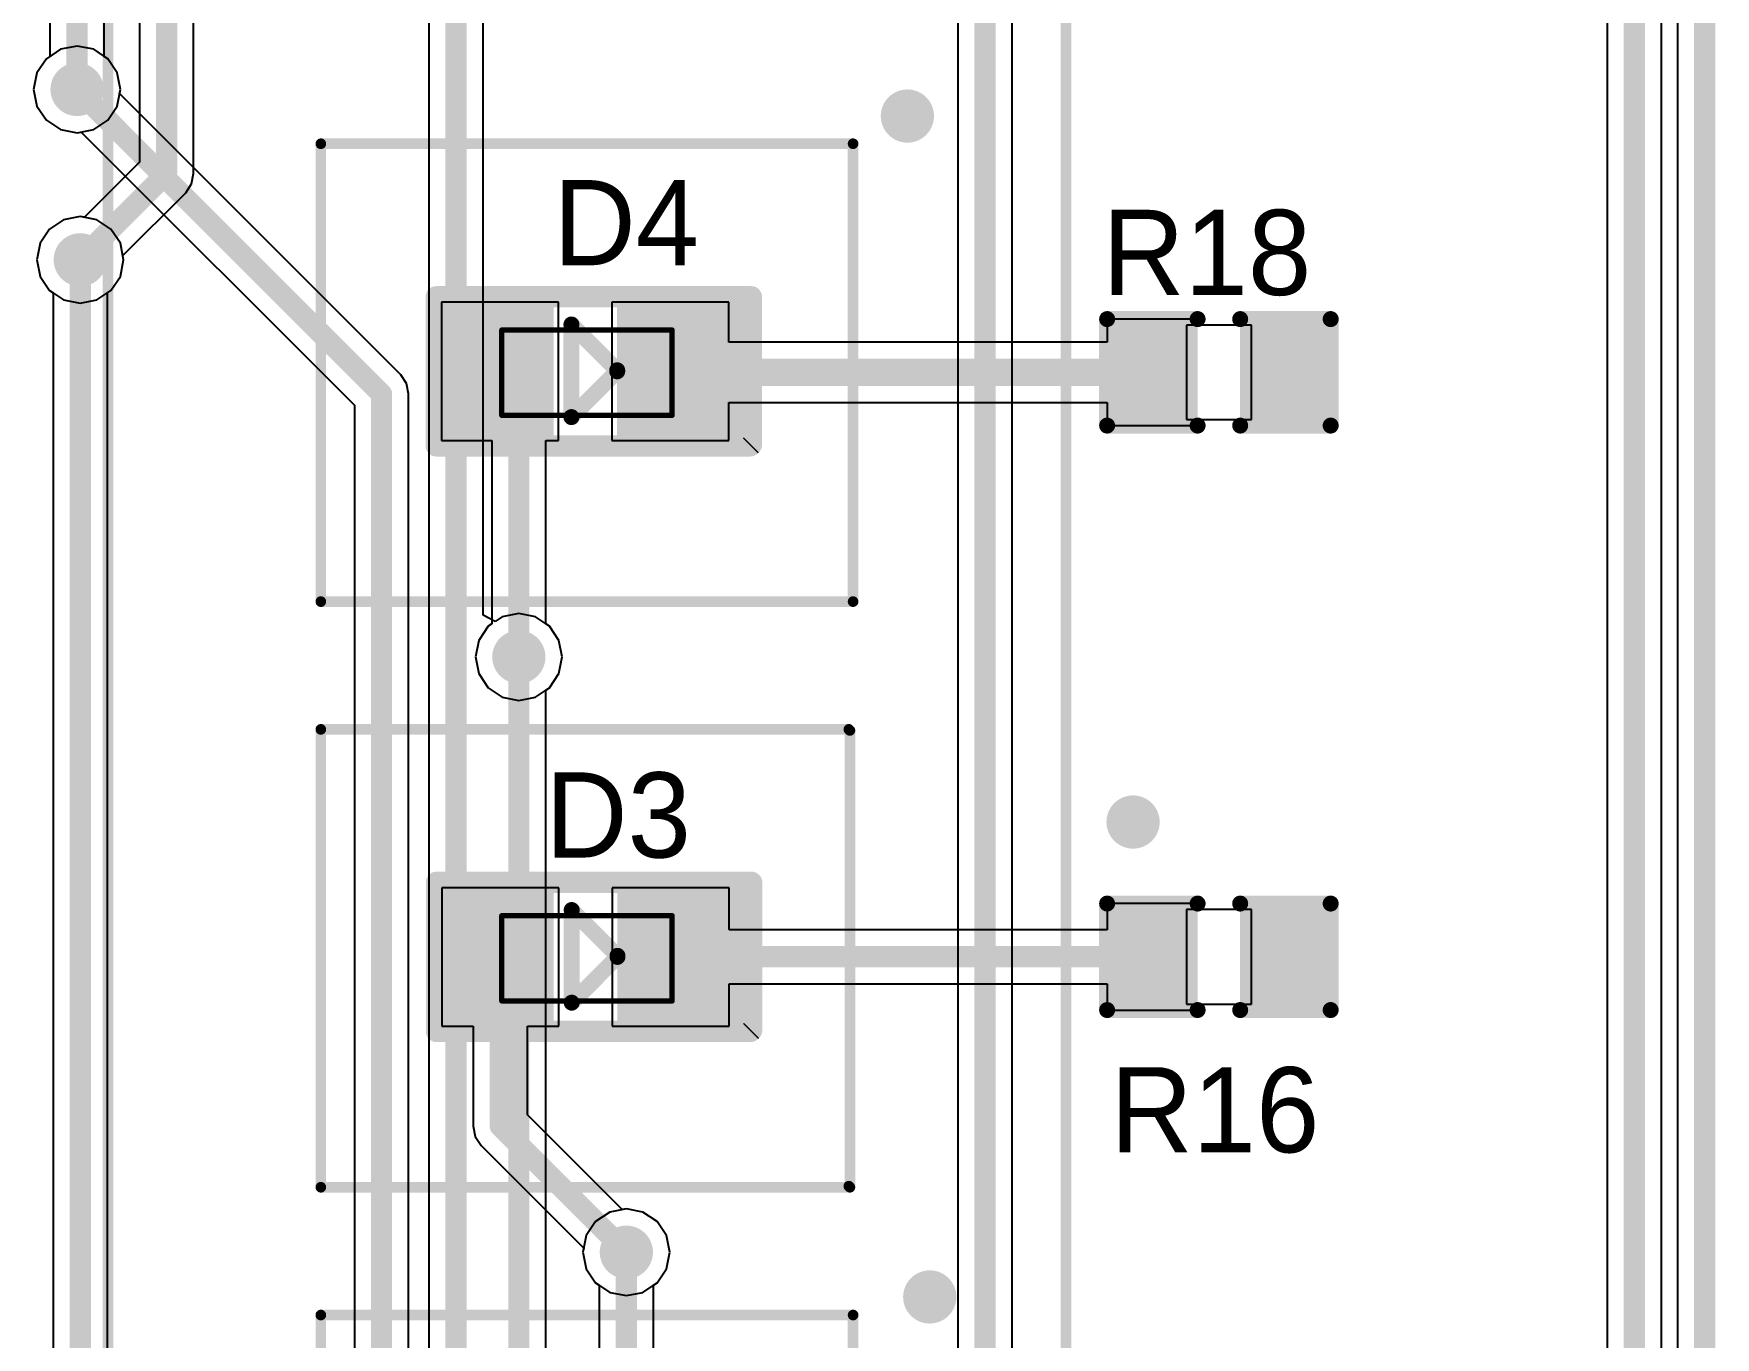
# Model space of a CAD drawing. Extents: x 10.58 to 11.54, y 9.91 to 15.27.
# Drawn here: x 10.917 to 11.539, y 14.041 to 14.523 of the extents above; entities that cross this region are included whole.
import ezdxf

# ---------------------------------------------------------------- set-up
doc = ezdxf.new("R2010")
doc.units = 0
doc.layers.get('0').update_dxf_attribs({"linetype": 'CONTINUOUS'})
for name, color, linetype in [('BOTTOMLAYER', 5, 'CONTINUOUS'), ('KEEPOUTLAYER', 6, 'CONTINUOUS'), ('MULTILAYER', 9, 'CONTINUOUS'), ('TOPLAYER', 1, 'CONTINUOUS'), ('TOPOVERLAY', 2, 'CONTINUOUS'), ('TOPPASTE', 8, 'CONTINUOUS'), ('TOPSOLDER', 216, 'CONTINUOUS'), ('VIAHOLELAYER', 16, 'CONTINUOUS')]:
    doc.layers.add(name, color=color, linetype=linetype)

# ---------------------------------------------------------------- blocks, each defined once
blk = doc.blocks.new('LED_0603_11')
at = {"layer": 'TOPLAYER'}
for points in [[(0.038189, -0.046457), (0.038189, -0.007087), (0.006693, -0.046457), (0.006693, -0.007087)], [(0.101181, -0.046457), (0.101181, -0.007087), (0.069685, -0.046457), (0.069685, -0.007087)]]:
    blk.add_solid(points, dxfattribs=at)
at = {"layer": 'TOPOVERLAY'}
for points, const_width in [([(-0.009449, 0.000394, 1), (-0.005512, 0.000394, 1)], 0.003937), ([(-0.009449, 0.000394, 1), (-0.005512, 0.000394, 1)], 0.003937), ([(-0.009055, 0.000787, 1), (-0.005118, 0.000787, 1)], 0.003937), ([(-0.009055, 0.000787, 1), (-0.005118, 0.000787, 1)], 0.003937), ([(-0.002756, 0.000787, 1), (0.001181, 0.000787, 1)], 0.003937), ([(-0.002756, 0.000787, 1), (0.001181, 0.000787, 1)], 0.003937), ([(-0.002756, 0.000787, 1), (0.001181, 0.000787, 1)], 0.003937), ([(0.107087, 0.000787, 1), (0.111024, 0.000787, 1)], 0.003937), ([(0.107087, 0.000787, 1), (0.111024, 0.000787, 1)], 0.003937), ([(-0.009449, -0.005512, 1), (-0.005512, -0.005512, 1)], 0.003937), ([(-0.009449, -0.005512, 1), (-0.005512, -0.005512, 1)], 0.003937), ([(0.057579, -0.009843, 1), (0.060532, -0.009843, 1)], 0.002953), ([(0.057579, -0.009843, 1), (0.060532, -0.009843, 1)], 0.002953), ([(0.04065, -0.026772, 1), (0.043602, -0.026772, 1)], 0.002953), ([(0.04065, -0.026772, 1), (0.043602, -0.026772, 1)], 0.002953), ([(0.04065, -0.026772, 1), (0.043602, -0.026772, 1)], 0.002953), ([(0.04065, -0.027165, 1), (0.043602, -0.027165, 1)], 0.002953), ([(0.057579, -0.044095, 1), (0.060532, -0.044095, 1)], 0.002953), ([(0.057579, -0.044095, 1), (0.060532, -0.044095, 1)], 0.002953), ([(-0.009449, -0.054331, 1), (-0.005512, -0.054331, 1)], 0.003937), ([(-0.009449, -0.054331, 1), (-0.005512, -0.054331, 1)], 0.003937), ([(-0.002756, -0.054331, 1), (0.001181, -0.054331, 1)], 0.003937), ([(-0.002756, -0.054331, 1), (0.001181, -0.054331, 1)], 0.003937), ([(0.012598, -0.054331, 1), (0.016535, -0.054331, 1)], 0.003937), ([(0.107087, -0.054331, 1), (0.111024, -0.054331, 1)], 0.003937), ([(0.107087, -0.054331, 1), (0.111024, -0.054331, 1)], 0.003937)]:
    blk.add_lwpolyline(points, format="xyb", close=True, dxfattribs=dict(at, const_width=const_width))
for points, const_width in [([(-0.007087, 0.000787), (-0.00748, 0.000394)], 0.007874), ([(-0.00748, 0.000394), (-0.00748, -0.005512)], 0.007874), ([(-0.000787, 0.000787), (-0.007087, 0.000787)], 0.007874), ([(0.109055, 0.000787), (-0.000787, 0.000787)], 0.007874), ([(-0.000787, 0.000787), (-0.000787, -0.054331)], 0.007874), ([(0.109055, 0.000787), (0.109055, -0.054331)], 0.007874), ([(-0.00748, -0.005512), (-0.00748, -0.054331)], 0.007874), ([(0.059055, -0.009843), (0.042126, -0.026772)], 0.005906), ([(0.059055, -0.009843), (0.059055, -0.044095)], 0.005906), ([(0.042126, -0.026772), (0.042126, -0.026772)], 0.005906), ([(0.059055, -0.044095), (0.042126, -0.027165)], 0.005906), ([(0.014567, -0.054331), (-0.00748, -0.054331)], 0.007874), ([(0.109055, -0.054331), (-0.000787, -0.054331)], 0.007874)]:
    blk.add_lwpolyline(points, dxfattribs=dict(at, const_width=const_width))
at = {"layer": 'TOPPASTE'}
for points in [[(0.038189, -0.046457), (0.038189, -0.007087), (0.006693, -0.046457), (0.006693, -0.007087)], [(0.101181, -0.046457), (0.101181, -0.007087), (0.069685, -0.046457), (0.069685, -0.007087)]]:
    blk.add_solid(points, dxfattribs=at)
at = {"layer": 'TOPSOLDER'}
for points in [[(0.042189, -0.050457), (0.042189, -0.003087), (0.002693, -0.050457), (0.002693, -0.003087)], [(0.105181, -0.050457), (0.105181, -0.003087), (0.065685, -0.050457), (0.065685, -0.003087)]]:
    blk.add_solid(points, dxfattribs=at)
blk = doc.blocks.new('LED_0603_12')
at = {"layer": 'TOPLAYER'}
for points in [[(0.038189, -0.046457), (0.038189, -0.007087), (0.006693, -0.046457), (0.006693, -0.007087)], [(0.101181, -0.046457), (0.101181, -0.007087), (0.069685, -0.046457), (0.069685, -0.007087)]]:
    blk.add_solid(points, dxfattribs=at)
at = {"layer": 'TOPOVERLAY'}
for points, const_width in [([(-0.009449, 0.000394, 1), (-0.005512, 0.000394, 1)], 0.003937), ([(-0.009449, 0.000394, 1), (-0.005512, 0.000394, 1)], 0.003937), ([(-0.009055, 0.000787, 1), (-0.005118, 0.000787, 1)], 0.003937), ([(-0.009055, 0.000787, 1), (-0.005118, 0.000787, 1)], 0.003937), ([(-0.002756, 0.000787, 1), (0.001181, 0.000787, 1)], 0.003937), ([(-0.002756, 0.000787, 1), (0.001181, 0.000787, 1)], 0.003937), ([(-0.002756, 0.000787, 1), (0.001181, 0.000787, 1)], 0.003937), ([(0.107087, 0.000787, 1), (0.111024, 0.000787, 1)], 0.003937), ([(0.107087, 0.000787, 1), (0.111024, 0.000787, 1)], 0.003937), ([(-0.009449, -0.005512, 1), (-0.005512, -0.005512, 1)], 0.003937), ([(-0.009449, -0.005512, 1), (-0.005512, -0.005512, 1)], 0.003937), ([(0.057579, -0.009843, 1), (0.060532, -0.009843, 1)], 0.002953), ([(0.057579, -0.009843, 1), (0.060532, -0.009843, 1)], 0.002953), ([(0.04065, -0.026772, 1), (0.043602, -0.026772, 1)], 0.002953), ([(0.04065, -0.026772, 1), (0.043602, -0.026772, 1)], 0.002953), ([(0.04065, -0.026772, 1), (0.043602, -0.026772, 1)], 0.002953), ([(0.04065, -0.027165, 1), (0.043602, -0.027165, 1)], 0.002953), ([(0.057579, -0.044095, 1), (0.060532, -0.044095, 1)], 0.002953), ([(0.057579, -0.044095, 1), (0.060532, -0.044095, 1)], 0.002953), ([(-0.009449, -0.054331, 1), (-0.005512, -0.054331, 1)], 0.003937), ([(-0.009449, -0.054331, 1), (-0.005512, -0.054331, 1)], 0.003937), ([(-0.002756, -0.054331, 1), (0.001181, -0.054331, 1)], 0.003937), ([(-0.002756, -0.054331, 1), (0.001181, -0.054331, 1)], 0.003937), ([(0.012598, -0.054331, 1), (0.016535, -0.054331, 1)], 0.003937), ([(0.107087, -0.054331, 1), (0.111024, -0.054331, 1)], 0.003937), ([(0.107087, -0.054331, 1), (0.111024, -0.054331, 1)], 0.003937)]:
    blk.add_lwpolyline(points, format="xyb", close=True, dxfattribs=dict(at, const_width=const_width))
for points, const_width in [([(-0.007087, 0.000787), (-0.00748, 0.000394)], 0.007874), ([(-0.00748, 0.000394), (-0.00748, -0.005512)], 0.007874), ([(-0.000787, 0.000787), (-0.007087, 0.000787)], 0.007874), ([(0.109055, 0.000787), (-0.000787, 0.000787)], 0.007874), ([(-0.000787, 0.000787), (-0.000787, -0.054331)], 0.007874), ([(0.109055, 0.000787), (0.109055, -0.054331)], 0.007874), ([(-0.00748, -0.005512), (-0.00748, -0.054331)], 0.007874), ([(0.059055, -0.009843), (0.042126, -0.026772)], 0.005906), ([(0.059055, -0.009843), (0.059055, -0.044095)], 0.005906), ([(0.042126, -0.026772), (0.042126, -0.026772)], 0.005906), ([(0.059055, -0.044095), (0.042126, -0.027165)], 0.005906), ([(0.014567, -0.054331), (-0.00748, -0.054331)], 0.007874), ([(0.109055, -0.054331), (-0.000787, -0.054331)], 0.007874)]:
    blk.add_lwpolyline(points, dxfattribs=dict(at, const_width=const_width))
at = {"layer": 'TOPPASTE'}
for points in [[(0.038189, -0.046457), (0.038189, -0.007087), (0.006693, -0.046457), (0.006693, -0.007087)], [(0.101181, -0.046457), (0.101181, -0.007087), (0.069685, -0.046457), (0.069685, -0.007087)]]:
    blk.add_solid(points, dxfattribs=at)
at = {"layer": 'TOPSOLDER'}
for points in [[(0.042189, -0.050457), (0.042189, -0.003087), (0.002693, -0.050457), (0.002693, -0.003087)], [(0.105181, -0.050457), (0.105181, -0.003087), (0.065685, -0.050457), (0.065685, -0.003087)]]:
    blk.add_solid(points, dxfattribs=at)
blk = doc.blocks.new('R_0402_43')
at = {"layer": 'TOPLAYER'}
for p, q in [((0.017, 0.0175), (-0.007, 0.0175)), ((-0.007, 0.0175), (-0.007, -0.0175)), ((0.017, -0.0175), (0.017, 0.0175)), ((-0.007, -0.0175), (0.017, -0.0175))]:
    blk.add_line(p, q, dxfattribs=at)
for points in [[(-0.006811, -0.01378), (-0.006811, 0.01378), (-0.030433, -0.01378), (-0.030433, 0.01378)], [(0.040433, -0.01378), (0.040433, 0.01378), (0.016811, -0.01378), (0.016811, 0.01378)]]:
    blk.add_solid(points, dxfattribs=at)
at = {"layer": 'TOPOVERLAY', "const_width": 0.005906}
for points in [[(-0.036339, -0.019685), (-0.036339, 0.019685)], [(-0.036339, 0.019685), (-0.002874, 0.019685)], [(0.012874, 0.019685), (0.046339, 0.019685)], [(0.046339, -0.019685), (0.046339, 0.019685)], [(-0.036339, -0.019685), (-0.002874, -0.019685)], [(0.012874, -0.019685), (0.046339, -0.019685)]]:
    blk.add_lwpolyline(points, dxfattribs=at)
at = {"layer": 'TOPOVERLAY', "const_width": 0.002953}
for points in [[(-0.037815, 0.019685, 1), (-0.034862, 0.019685, 1)], [(-0.037815, 0.019685, 1), (-0.034862, 0.019685, 1)], [(-0.00435, 0.019685, 1), (-0.001398, 0.019685, 1)], [(0.011398, 0.019685, 1), (0.01435, 0.019685, 1)], [(0.044862, 0.019685, 1), (0.047815, 0.019685, 1)], [(0.044862, 0.019685, 1), (0.047815, 0.019685, 1)], [(-0.037815, -0.019685, 1), (-0.034862, -0.019685, 1)], [(-0.037815, -0.019685, 1), (-0.034862, -0.019685, 1)], [(-0.00435, -0.019685, 1), (-0.001398, -0.019685, 1)], [(0.011398, -0.019685, 1), (0.01435, -0.019685, 1)], [(0.044862, -0.019685, 1), (0.047815, -0.019685, 1)], [(0.044862, -0.019685, 1), (0.047815, -0.019685, 1)]]:
    blk.add_lwpolyline(points, format="xyb", close=True, dxfattribs=at)
at = {"layer": 'TOPPASTE'}
for points in [[(-0.006811, -0.01378), (-0.006811, 0.01378), (-0.030433, -0.01378), (-0.030433, 0.01378)], [(0.040433, -0.01378), (0.040433, 0.01378), (0.016811, -0.01378), (0.016811, 0.01378)]]:
    blk.add_solid(points, dxfattribs=at)
at = {"layer": 'TOPSOLDER'}
for points in [[(-0.002811, -0.01778), (-0.002811, 0.01778), (-0.034433, -0.01778), (-0.034433, 0.01778)], [(0.044433, -0.01778), (0.044433, 0.01778), (0.012811, -0.01778), (0.012811, 0.01778)]]:
    blk.add_solid(points, dxfattribs=at)
blk = doc.blocks.new('R_0402_45')
at = {"layer": 'TOPLAYER'}
for p, q in [((0.017, 0.0175), (-0.007, 0.0175)), ((-0.007, 0.0175), (-0.007, -0.0175)), ((0.017, -0.0175), (0.017, 0.0175)), ((-0.007, -0.0175), (0.017, -0.0175))]:
    blk.add_line(p, q, dxfattribs=at)
for points in [[(-0.006811, -0.01378), (-0.006811, 0.01378), (-0.030433, -0.01378), (-0.030433, 0.01378)], [(0.040433, -0.01378), (0.040433, 0.01378), (0.016811, -0.01378), (0.016811, 0.01378)]]:
    blk.add_solid(points, dxfattribs=at)
at = {"layer": 'TOPOVERLAY', "const_width": 0.005906}
for points in [[(-0.036339, -0.019685), (-0.036339, 0.019685)], [(-0.036339, 0.019685), (-0.002874, 0.019685)], [(0.012874, 0.019685), (0.046339, 0.019685)], [(0.046339, -0.019685), (0.046339, 0.019685)], [(-0.036339, -0.019685), (-0.002874, -0.019685)], [(0.012874, -0.019685), (0.046339, -0.019685)]]:
    blk.add_lwpolyline(points, dxfattribs=at)
at = {"layer": 'TOPOVERLAY', "const_width": 0.002953}
for points in [[(-0.037815, 0.019685, 1), (-0.034862, 0.019685, 1)], [(-0.037815, 0.019685, 1), (-0.034862, 0.019685, 1)], [(-0.00435, 0.019685, 1), (-0.001398, 0.019685, 1)], [(0.011398, 0.019685, 1), (0.01435, 0.019685, 1)], [(0.044862, 0.019685, 1), (0.047815, 0.019685, 1)], [(0.044862, 0.019685, 1), (0.047815, 0.019685, 1)], [(-0.037815, -0.019685, 1), (-0.034862, -0.019685, 1)], [(-0.037815, -0.019685, 1), (-0.034862, -0.019685, 1)], [(-0.00435, -0.019685, 1), (-0.001398, -0.019685, 1)], [(0.011398, -0.019685, 1), (0.01435, -0.019685, 1)], [(0.044862, -0.019685, 1), (0.047815, -0.019685, 1)], [(0.044862, -0.019685, 1), (0.047815, -0.019685, 1)]]:
    blk.add_lwpolyline(points, format="xyb", close=True, dxfattribs=at)
at = {"layer": 'TOPPASTE'}
for points in [[(-0.006811, -0.01378), (-0.006811, 0.01378), (-0.030433, -0.01378), (-0.030433, 0.01378)], [(0.040433, -0.01378), (0.040433, 0.01378), (0.016811, -0.01378), (0.016811, 0.01378)]]:
    blk.add_solid(points, dxfattribs=at)
at = {"layer": 'TOPSOLDER'}
for points in [[(-0.002811, -0.01778), (-0.002811, 0.01778), (-0.034433, -0.01778), (-0.034433, 0.01778)], [(0.044433, -0.01778), (0.044433, 0.01778), (0.012811, -0.01778), (0.012811, 0.01778)]]:
    blk.add_solid(points, dxfattribs=at)

msp = doc.modelspace()

# ---------------------------------------------------------------- linework, layer by layer
at = {"layer": 'BOTTOMLAYER'}
for p, q in [((11.063284, 14.754827), (11.063284, 13.367907)), ((11.083355, 14.307686), (11.083355, 14.754827)), ((11.258953, 14.653513), (11.258953, 13.883233)), ((11.279024, 13.883233), (11.279024, 14.654565)), ((11.499111, 14.639472), (11.499111, 13.018068)), ((11.519182, 13.013912), (11.519182, 14.635931)), ((11.525096, 14.637282), (11.525096, 12.651505)), ((10.927017, 14.516935), (10.921808, 14.513454)), ((10.933162, 14.518157), (10.927017, 14.516935)), ((10.939307, 14.516935), (10.933162, 14.518157)), ((10.944516, 14.513454), (10.939307, 14.516935)), ((10.921808, 14.513454), (10.918328, 14.508245)), ((10.947996, 14.508245), (10.944516, 14.513454)), ((10.918328, 14.508245), (10.917105, 14.502101)), ((10.949218, 14.502101), (10.947996, 14.508245)), ((10.917105, 14.502101), (10.918328, 14.495956)), ((10.948909, 14.500545), (10.949218, 14.502101)), ((11.052856, 14.396598), (10.948909, 14.500545)), ((10.918328, 14.495956), (10.921808, 14.490747)), ((10.921808, 14.490747), (10.927017, 14.487266)), ((10.927017, 14.487266), (10.933162, 14.486044)), ((10.933162, 14.486044), (10.934717, 14.486353)), ((10.934717, 14.486353), (11.035725, 14.385345)), ((10.934343, 14.455165), (10.928199, 14.453943)), ((10.940488, 14.453943), (10.934343, 14.455165)), ((10.922989, 14.450462), (10.919509, 14.445253)), ((10.928199, 14.453943), (10.922989, 14.450462)), ((10.945697, 14.450462), (10.940488, 14.453943)), ((10.949177, 14.445253), (10.945697, 14.450462)), ((10.919509, 14.445253), (10.918287, 14.439108)), ((10.9504, 14.439108), (10.949177, 14.445253)), ((10.918287, 14.439108), (10.919509, 14.432964)), ((10.949177, 14.432964), (10.9504, 14.439108)), ((10.919509, 14.432964), (10.922989, 14.427755)), ((10.945697, 14.427755), (10.949177, 14.432964)), ((10.922989, 14.427755), (10.924308, 14.426874)), ((10.924308, 14.426874), (10.924308, 12.61903)), ((10.944378, 14.426874), (10.945697, 14.427755)), ((10.944378, 13.81772), (10.944378, 14.426874)), ((11.055032, 14.393342), (11.052856, 14.396598)), ((11.055158, 14.392705), (11.055032, 14.393342)), ((11.055796, 14.389502), (11.055158, 14.392705)), ((11.055796, 13.365982), (11.055796, 14.389502)), ((11.035725, 14.385345), (11.035725, 13.239138)), ((11.087764, 14.305329), (11.083355, 14.307686)), ((11.090403, 14.307092), (11.087764, 14.305329)), ((11.096548, 14.308315), (11.090403, 14.307092)), ((11.102692, 14.307092), (11.096548, 14.308315)), ((11.107902, 14.303612), (11.102692, 14.307092)), ((11.111382, 14.298403), (11.107902, 14.303612)), ((11.112604, 14.292258), (11.111382, 14.298403)), ((11.111382, 14.286114), (11.112604, 14.292258)), ((11.106583, 14.280024), (11.107902, 14.280904)), ((11.107902, 14.280904), (11.111382, 14.286114)), ((11.106583, 13.009581), (11.106583, 14.280024)), ((11.136312, 14.088236), (11.130167, 14.087014)), ((11.142456, 14.087014), (11.136312, 14.088236)), ((11.124958, 14.083533), (11.121477, 14.078324)), ((11.130167, 14.087014), (11.124958, 14.083533)), ((11.147665, 14.083533), (11.142456, 14.087014)), ((11.151146, 14.078324), (11.147665, 14.083533)), ((11.121477, 14.078324), (11.120255, 14.072179)), ((11.152368, 14.072179), (11.151146, 14.078324)), ((11.120255, 14.072179), (11.121477, 14.066035)), ((11.151146, 14.066035), (11.152368, 14.072179)), ((11.121477, 14.066035), (11.124958, 14.060826)), ((11.147665, 14.060826), (11.151146, 14.066035)), ((11.124958, 14.060826), (11.126276, 14.059945)), ((11.126276, 14.059945), (11.126276, 13.864191)), ((11.146347, 14.059945), (11.147665, 14.060826)), ((11.146347, 13.912282), (11.146347, 14.059945))]:
    msp.add_line(p, q, dxfattribs=at)
at = {"layer": 'BOTTOMLAYER', "const_width": 0.007874}
for points in [[(11.073319, 13.35525), (11.073319, 14.767061)], [(11.268989, 13.870998), (11.268989, 14.665486)], [(11.509146, 13.013912), (11.509146, 14.651707)], [(10.933162, 14.502101), (11.04576, 14.389502)], [(10.934343, 12.61903), (10.934343, 14.439108)], [(11.04576, 13.226904), (11.04576, 14.389502)], [(11.096548, 13.009581), (11.096548, 14.292258)], [(11.136312, 13.864191), (11.136312, 14.072179)]]:
    msp.add_lwpolyline(points, dxfattribs=at)
at = {"layer": 'BOTTOMLAYER'}
for points, const_width in [([(10.928241, 14.502101, 1), (10.938083, 14.502101, 1)], 0.009843), ([(10.931193, 14.502101, 1), (10.93513, 14.502101, 1)], 0.003937), ([(11.235327, 14.492258, 1), (11.24517, 14.492258, 1)], 0.009843), ([(10.929422, 14.439108, 1), (10.939264, 14.439108, 1)], 0.009843), ([(10.932375, 14.439108, 1), (10.936312, 14.439108, 1)], 0.003937), ([(11.043792, 14.389502, 1), (11.047729, 14.389502, 1)], 0.003937), ([(11.043792, 14.389502, 1), (11.047729, 14.389502, 1)], 0.003937), ([(11.091627, 14.292258, 1), (11.101469, 14.292258, 1)], 0.009843), ([(11.094579, 14.292258, 1), (11.098516, 14.292258, 1)], 0.003937), ([(11.318792, 14.231234, 1), (11.328634, 14.231234, 1)], 0.009843), ([(11.13139, 14.072179, 1), (11.141233, 14.072179, 1)], 0.009843), ([(11.134343, 14.072179, 1), (11.13828, 14.072179, 1)], 0.003937), ([(11.243595, 14.055644, 1), (11.253438, 14.055644, 1)], 0.009843)]:
    msp.add_lwpolyline(points, format="xyb", close=True, dxfattribs=dict(at, const_width=const_width))
at = {"layer": 'KEEPOUTLAYER', "const_width": 0.007874}
msp.add_lwpolyline([(11.535131, 12.641469), (11.535131, 15.102101)], dxfattribs=at)
at = {"layer": 'MULTILAYER', "const_width": 0.009843}
for points in [[(10.928241, 14.502101, 1), (10.938083, 14.502101, 1)], [(11.235327, 14.492258, 1), (11.24517, 14.492258, 1)], [(10.929422, 14.439108, 1), (10.939264, 14.439108, 1)], [(11.091627, 14.292258, 1), (11.101469, 14.292258, 1)], [(11.318792, 14.231234, 1), (11.328634, 14.231234, 1)], [(11.13139, 14.072179, 1), (11.141233, 14.072179, 1)], [(11.243595, 14.055644, 1), (11.253438, 14.055644, 1)]]:
    msp.add_lwpolyline(points, format="xyb", close=True, dxfattribs=at)
at = {"layer": 'TOPLAYER'}
for p, q in [((10.956216, 14.788995), (10.956216, 14.475174)), ((10.976287, 14.471017), (10.976287, 14.788995)), ((10.943197, 14.514335), (10.943197, 14.710762)), ((10.923127, 14.706605), (10.923127, 14.514335)), ((11.525096, 14.637282), (11.525096, 12.651505)), ((10.921808, 14.513454), (10.918328, 14.508245)), ((10.923127, 14.514335), (10.921808, 14.513454)), ((10.944516, 14.513454), (10.943197, 14.514335)), ((10.947996, 14.508245), (10.944516, 14.513454)), ((10.918328, 14.508245), (10.917105, 14.502101)), ((10.949218, 14.502101), (10.947996, 14.508245)), ((10.917105, 14.502101), (10.918328, 14.495956)), ((10.947996, 14.495956), (10.949218, 14.502101)), ((10.918328, 14.495956), (10.921808, 14.490747)), ((10.944516, 14.490747), (10.947996, 14.495956)), ((10.921808, 14.490747), (10.927017, 14.487266)), ((10.927017, 14.487266), (10.933162, 14.486044)), ((10.933162, 14.486044), (10.939307, 14.487266)), ((10.939307, 14.487266), (10.944516, 14.490747)), ((10.956216, 14.475174), (10.935898, 14.454856)), ((10.973348, 14.463921), (10.975523, 14.467177)), ((10.975523, 14.467177), (10.976287, 14.471017)), ((10.976287, 14.471017), (10.976287, 14.471017)), ((10.976287, 14.471017), (10.976287, 14.471017)), ((10.976287, 14.471017), (10.976287, 14.471017)), ((10.95009, 14.440664), (10.973348, 14.463921)), ((10.934343, 14.455165), (10.928199, 14.453943)), ((10.935898, 14.454856), (10.934343, 14.455165)), ((10.922989, 14.450462), (10.919509, 14.445253)), ((10.928199, 14.453943), (10.922989, 14.450462)), ((10.919509, 14.445253), (10.918287, 14.439108)), ((10.918287, 14.439108), (10.919509, 14.432964)), ((10.949177, 14.432964), (10.9504, 14.439108)), ((10.9504, 14.439108), (10.95009, 14.440664)), ((10.919509, 14.432964), (10.922989, 14.427755)), ((10.945697, 14.427755), (10.949177, 14.432964)), ((10.922989, 14.427755), (10.928199, 14.424274)), ((10.928199, 14.424274), (10.934343, 14.423052)), ((10.934343, 14.423052), (10.940488, 14.424274)), ((10.940488, 14.424274), (10.945697, 14.427755)), ((11.111279, 14.423463), (11.067972, 14.423463)), ((11.067972, 14.423463), (11.067972, 14.372282)), ((11.111279, 14.372282), (11.111279, 14.423463)), ((11.174271, 14.423463), (11.130964, 14.423463)), ((11.130964, 14.423463), (11.130964, 14.372282)), ((11.174271, 14.40862), (11.174271, 14.423463)), ((11.349553, 14.417186), (11.31412, 14.417186)), ((11.31412, 14.417186), (11.31412, 14.40862)), ((11.349553, 14.415001), (11.349553, 14.417186)), ((11.367459, 14.415001), (11.349553, 14.415001)), ((11.367459, 14.380001), (11.367459, 14.415001)), ((11.31412, 14.40862), (11.174271, 14.40862)), ((11.174271, 14.372282), (11.174271, 14.386381)), ((11.174271, 14.386381), (11.31412, 14.386381)), ((11.31412, 14.386381), (11.31412, 14.377816)), ((11.349553, 14.377816), (11.349553, 14.380001)), ((11.349553, 14.380001), (11.367459, 14.380001)), ((11.31412, 14.377816), (11.349553, 14.377816)), ((11.067972, 14.372282), (11.086512, 14.372282)), ((11.086512, 14.372282), (11.086512, 14.304493)), ((11.106583, 14.304493), (11.106583, 14.372282)), ((11.106583, 14.372282), (11.111279, 14.372282)), ((11.130964, 14.372282), (11.174271, 14.372282)), ((11.085194, 14.303612), (11.081713, 14.298403)), ((11.086512, 14.304493), (11.085194, 14.303612)), ((11.107902, 14.303612), (11.106583, 14.304493)), ((11.111382, 14.298403), (11.107902, 14.303612)), ((11.081713, 14.298403), (11.080491, 14.292258)), ((11.112604, 14.292258), (11.111382, 14.298403)), ((11.080491, 14.292258), (11.081713, 14.286114)), ((11.111382, 14.286114), (11.112604, 14.292258)), ((11.081713, 14.286114), (11.085194, 14.280904)), ((11.085194, 14.280904), (11.090403, 14.277424)), ((11.102692, 14.277424), (11.107902, 14.280904)), ((11.107902, 14.280904), (11.111382, 14.286114)), ((11.090403, 14.277424), (11.096548, 14.276202)), ((11.096548, 14.276202), (11.102692, 14.277424)), ((11.111379, 14.206963), (11.068072, 14.206963)), ((11.068072, 14.206963), (11.068072, 14.155782)), ((11.111379, 14.155782), (11.111379, 14.206963)), ((11.174371, 14.206963), (11.131064, 14.206963)), ((11.131064, 14.206963), (11.131064, 14.155782)), ((11.174371, 14.191436), (11.174371, 14.206963)), ((11.349553, 14.201086), (11.31412, 14.201086)), ((11.31412, 14.201086), (11.31412, 14.191436)), ((11.349553, 14.198901), (11.349553, 14.201086)), ((11.367459, 14.198901), (11.349553, 14.198901)), ((11.367459, 14.163901), (11.367459, 14.198901)), ((11.31412, 14.191436), (11.174371, 14.191436)), ((11.174371, 14.155782), (11.174371, 14.171365)), ((11.174371, 14.171365), (11.31412, 14.171365)), ((11.31412, 14.171365), (11.31412, 14.161716)), ((11.349553, 14.161716), (11.349553, 14.163901)), ((11.349553, 14.163901), (11.367459, 14.163901)), ((11.31412, 14.161716), (11.349553, 14.161716)), ((11.068072, 14.155782), (11.07969, 14.155782)), ((11.07969, 14.155782), (11.07969, 14.118765)), ((11.099761, 14.122922), (11.099761, 14.155782)), ((11.099761, 14.155782), (11.111379, 14.155782)), ((11.131064, 14.155782), (11.174371, 14.155782)), ((11.07969, 14.118765), (11.07969, 14.118765)), ((11.07969, 14.118765), (11.07969, 14.118765)), ((11.07969, 14.118765), (11.080454, 14.114925)), ((11.134756, 14.087927), (11.099761, 14.122922)), ((11.080454, 14.114925), (11.08263, 14.111669)), ((11.08263, 14.111669), (11.120564, 14.073735)), ((11.136312, 14.088236), (11.134756, 14.087927)), ((11.142456, 14.087014), (11.136312, 14.088236)), ((11.147665, 14.083533), (11.142456, 14.087014)), ((11.151146, 14.078324), (11.147665, 14.083533)), ((11.152368, 14.072179), (11.151146, 14.078324)), ((11.120564, 14.073735), (11.120255, 14.072179)), ((11.120255, 14.072179), (11.121477, 14.066035)), ((11.151146, 14.066035), (11.152368, 14.072179)), ((11.121477, 14.066035), (11.124958, 14.060826)), ((11.147665, 14.060826), (11.151146, 14.066035)), ((11.124958, 14.060826), (11.130167, 14.057345)), ((11.130167, 14.057345), (11.136312, 14.056123)), ((11.136312, 14.056123), (11.142456, 14.057345)), ((11.142456, 14.057345), (11.147665, 14.060826))]:
    msp.add_line(p, q, dxfattribs=at)
for points, const_width in [([(10.966252, 14.471017), (10.966252, 14.86183)], 0.007874), ([(10.933162, 14.502101), (10.933162, 14.710762)], 0.007874), ([(10.934343, 14.439108), (10.966252, 14.471017)], 0.007874), ([(11.089626, 14.397872), (11.096548, 14.39095)], 0.007874), ([(11.15299, 14.397501), (11.331837, 14.397501)], 0.01), ([(11.096548, 14.292258), (11.096548, 14.39095)], 0.007874), ([(11.089726, 14.118765), (11.089726, 14.181372)], 0.007874), ([(11.152746, 14.181401), (11.331837, 14.181401)], 0.007874), ([(11.089726, 14.118765), (11.136312, 14.072179)], 0.007874)]:
    msp.add_lwpolyline(points, dxfattribs=dict(at, const_width=const_width))
for points, const_width in [([(10.928241, 14.502101, 1), (10.938083, 14.502101, 1)], 0.009843), ([(10.931193, 14.502101, 1), (10.93513, 14.502101, 1)], 0.003937), ([(11.235327, 14.492258, 1), (11.24517, 14.492258, 1)], 0.009843), ([(10.964283, 14.471017, 1), (10.96822, 14.471017, 1)], 0.003937), ([(10.964283, 14.471017, 1), (10.96822, 14.471017, 1)], 0.003937), ([(10.929422, 14.439108, 1), (10.939264, 14.439108, 1)], 0.009843), ([(10.932375, 14.439108, 1), (10.936312, 14.439108, 1)], 0.003937), ([(11.087657, 14.397872, 1), (11.091594, 14.397872, 1)], 0.003937), ([(11.15049, 14.397501, 1), (11.15549, 14.397501, 1)], 0.005), ([(11.329337, 14.397501, 1), (11.334337, 14.397501, 1)], 0.005), ([(11.094579, 14.39095, 1), (11.098516, 14.39095, 1)], 0.003937), ([(11.094579, 14.39095, 1), (11.098516, 14.39095, 1)], 0.003937), ([(11.091627, 14.292258, 1), (11.101469, 14.292258, 1)], 0.009843), ([(11.094579, 14.292258, 1), (11.098516, 14.292258, 1)], 0.003937), ([(11.318792, 14.231234, 1), (11.328634, 14.231234, 1)], 0.009843), ([(11.087757, 14.181372, 1), (11.091694, 14.181372, 1)], 0.003937), ([(11.150778, 14.181401, 1), (11.154715, 14.181401, 1)], 0.003937), ([(11.329868, 14.181401, 1), (11.333805, 14.181401, 1)], 0.003937), ([(11.087757, 14.118765, 1), (11.091694, 14.118765, 1)], 0.003937), ([(11.087757, 14.118765, 1), (11.091694, 14.118765, 1)], 0.003937), ([(11.13139, 14.072179, 1), (11.141233, 14.072179, 1)], 0.009843), ([(11.134343, 14.072179, 1), (11.13828, 14.072179, 1)], 0.003937), ([(11.243595, 14.055644, 1), (11.253438, 14.055644, 1)], 0.009843)]:
    msp.add_lwpolyline(points, format="xyb", close=True, dxfattribs=dict(at, const_width=const_width))
at = {"layer": 'TOPOVERLAY'}
for points, const_width in [([(10.944579, 13.491864), (10.944579, 14.791077)], 0.003937), ([(11.29891, 13.491864), (11.29891, 14.791077)], 0.003937), ([(11.023319, 14.312731), (11.023319, 14.482022)], 0.003937), ([(11.023319, 14.482022), (11.22017, 14.482022)], 0.003937), ([(11.22017, 14.312731), (11.22017, 14.482022)], 0.003937), ([(11.090249, 14.413124), (11.153241, 14.413124)], 0.001969), ([(11.090249, 14.381628), (11.090249, 14.413124)], 0.001969), ([(11.153241, 14.381628), (11.153241, 14.413124)], 0.001969), ([(11.090249, 14.381628), (11.153241, 14.381628)], 0.001969), ([(11.023319, 14.312731), (11.22017, 14.312731)], 0.003937), ([(11.023319, 14.096195), (11.023319, 14.265486)], 0.003937), ([(11.023319, 14.265486), (11.218595, 14.265486)], 0.003937), ([(11.218989, 14.096195), (11.218989, 14.265093)], 0.003937), ([(11.090249, 14.196588), (11.153241, 14.196588)], 0.001969), ([(11.090249, 14.165092), (11.090249, 14.196588)], 0.001969), ([(11.153241, 14.165092), (11.153241, 14.196588)], 0.001969), ([(11.090249, 14.165092), (11.153241, 14.165092)], 0.001969), ([(11.023319, 14.096195), (11.218989, 14.096195)], 0.003937), ([(11.218595, 14.096589), (11.218989, 14.096195)], 0.003937), ([(11.023319, 13.87966), (11.023319, 14.048951)], 0.003937), ([(11.023319, 14.048951), (11.22017, 14.048951)], 0.003937), ([(11.22017, 13.87966), (11.22017, 14.048951)], 0.003937)]:
    msp.add_lwpolyline(points, dxfattribs=dict(at, const_width=const_width))
for points, const_width in [([(11.022335, 14.482022, 1), (11.024304, 14.482022, 1)], 0.001969), ([(11.022335, 14.482022, 1), (11.024304, 14.482022, 1)], 0.001969), ([(11.219186, 14.482022, 1), (11.221154, 14.482022, 1)], 0.001969), ([(11.219186, 14.482022, 1), (11.221154, 14.482022, 1)], 0.001969), ([(11.089757, 14.413124, 1), (11.090741, 14.413124, 1)], 0.000984), ([(11.089757, 14.413124, 1), (11.090741, 14.413124, 1)], 0.000984), ([(11.152749, 14.413124, 1), (11.153733, 14.413124, 1)], 0.000984), ([(11.152749, 14.413124, 1), (11.153733, 14.413124, 1)], 0.000984), ([(11.089757, 14.381628, 1), (11.090741, 14.381628, 1)], 0.000984), ([(11.089757, 14.381628, 1), (11.090741, 14.381628, 1)], 0.000984), ([(11.152749, 14.381628, 1), (11.153733, 14.381628, 1)], 0.000984), ([(11.152749, 14.381628, 1), (11.153733, 14.381628, 1)], 0.000984), ([(11.022335, 14.312731, 1), (11.024304, 14.312731, 1)], 0.001969), ([(11.022335, 14.312731, 1), (11.024304, 14.312731, 1)], 0.001969), ([(11.219186, 14.312731, 1), (11.221154, 14.312731, 1)], 0.001969), ([(11.219186, 14.312731, 1), (11.221154, 14.312731, 1)], 0.001969), ([(11.022335, 14.265486, 1), (11.024304, 14.265486, 1)], 0.001969), ([(11.022335, 14.265486, 1), (11.024304, 14.265486, 1)], 0.001969), ([(11.217611, 14.265486, 1), (11.219579, 14.265486, 1)], 0.001969), ([(11.218004, 14.265093, 1), (11.219973, 14.265093, 1)], 0.001969), ([(11.089757, 14.196588, 1), (11.090741, 14.196588, 1)], 0.000984), ([(11.089757, 14.196588, 1), (11.090741, 14.196588, 1)], 0.000984), ([(11.152749, 14.196588, 1), (11.153733, 14.196588, 1)], 0.000984), ([(11.152749, 14.196588, 1), (11.153733, 14.196588, 1)], 0.000984), ([(11.089757, 14.165092, 1), (11.090741, 14.165092, 1)], 0.000984), ([(11.089757, 14.165092, 1), (11.090741, 14.165092, 1)], 0.000984), ([(11.152749, 14.165092, 1), (11.153733, 14.165092, 1)], 0.000984), ([(11.152749, 14.165092, 1), (11.153733, 14.165092, 1)], 0.000984), ([(11.022335, 14.096195, 1), (11.024304, 14.096195, 1)], 0.001969), ([(11.022335, 14.096195, 1), (11.024304, 14.096195, 1)], 0.001969), ([(11.217611, 14.096589, 1), (11.219579, 14.096589, 1)], 0.001969), ([(11.218004, 14.096195, 1), (11.219973, 14.096195, 1)], 0.001969), ([(11.218004, 14.096195, 1), (11.219973, 14.096195, 1)], 0.001969), ([(11.218004, 14.096195, 1), (11.219973, 14.096195, 1)], 0.001969), ([(11.022335, 14.048951, 1), (11.024304, 14.048951, 1)], 0.001969), ([(11.022335, 14.048951, 1), (11.024304, 14.048951, 1)], 0.001969), ([(11.219186, 14.048951, 1), (11.221154, 14.048951, 1)], 0.001969), ([(11.219186, 14.048951, 1), (11.221154, 14.048951, 1)], 0.001969)]:
    msp.add_lwpolyline(points, format="xyb", close=True, dxfattribs=dict(at, const_width=const_width))
at = {"layer": 'VIAHOLELAYER', "const_width": 0.005906}
for points in [[(10.930209, 14.502101, 1), (10.936115, 14.502101, 1)], [(11.237296, 14.492258, 1), (11.243201, 14.492258, 1)], [(10.93139, 14.439108, 1), (10.937296, 14.439108, 1)], [(11.093595, 14.292258, 1), (11.0995, 14.292258, 1)], [(11.32076, 14.231234, 1), (11.326666, 14.231234, 1)], [(11.133359, 14.072179, 1), (11.139264, 14.072179, 1)], [(11.245564, 14.055644, 1), (11.251469, 14.055644, 1)]]:
    msp.add_lwpolyline(points, format="xyb", close=True, dxfattribs=at)

# ---------------------------------------------------------------- block references
for name, p, rotation in [('LED_0603_11', (11.175059, 14.371101), 180), ('R_0402_45', (11.350459, 14.397501), 360), ('LED_0603_12', (11.175159, 14.154601), 180), ('R_0402_43', (11.350459, 14.181401), 360)]:
    msp.add_blockref(name, p, dxfattribs=dict(rotation=rotation))

# ---------------------------------------------------------------- texts
at = {"layer": 'TOPOVERLAY'}
for s, p in [('D4', (11.109359, 14.437101)), ('D3', (11.106359, 14.218101))]:
    msp.add_text(s, height=0.031496, rotation=360, dxfattribs=at).set_placement(p)
for s, p in [('R18', (11.312359, 14.426101)), ('R16', (11.315359, 14.109101))]:
    msp.add_text(s, height=0.031496, dxfattribs=at).set_placement(p)

doc.saveas('drawing.dxf')
